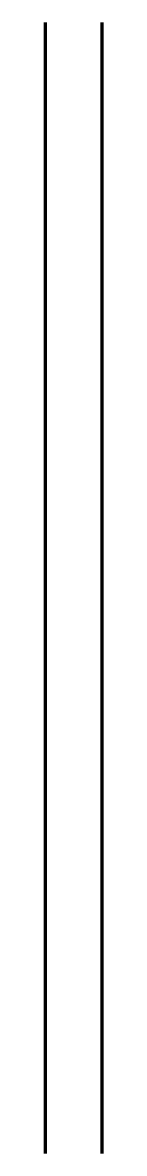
# Model space of a CAD drawing. Extents: x 328 to 428, y 0 to 2000.
import ezdxf

# ---------------------------------------------------------------- set-up
doc = ezdxf.new("R2010")
doc.units = 0
doc.layers.add('mainlayer', color=1, linetype='CONTINUOUS', lineweight=100)

msp = doc.modelspace()

# ---------------------------------------------------------------- linework, layer by layer
at = {"layer": 'mainlayer', "color": 0}
for points in [[(327.9, 2000), (327.9, 0)], [(427.9, 2000), (427.9, 0)]]:
    msp.add_lwpolyline(points, dxfattribs=at)

doc.saveas('drawing.dxf')
